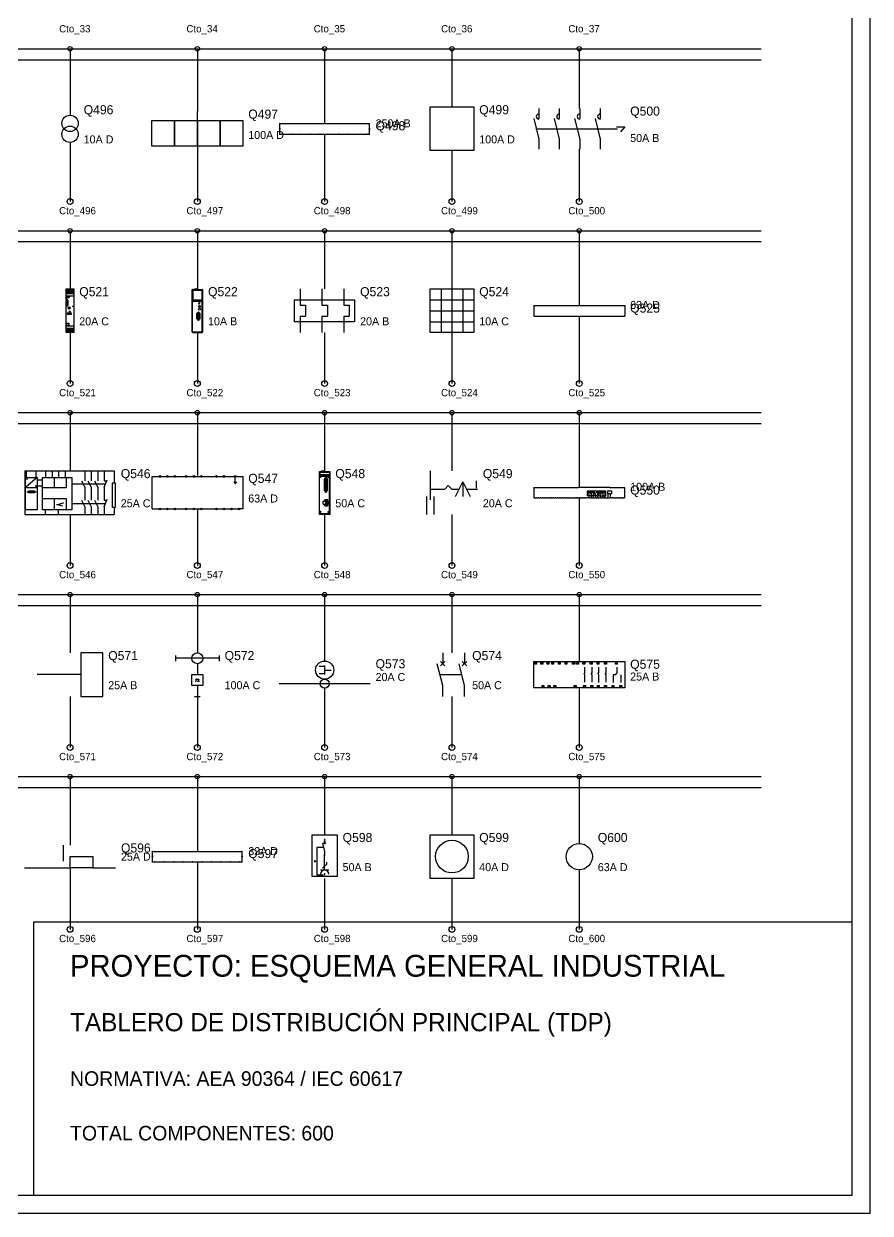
# Model space of a CAD drawing. Header units: metres. Extents: x 2 to 99, y 2 to 133.
# Drawn here: x 75.73 to 99, y 2 to 34.69 of the extents above; entities that cross this region are included whole.
import ezdxf

# ---------------------------------------------------------------- set-up
doc = ezdxf.new("R2010")
doc.units = ezdxf.units.M
for name, color, linetype in [('BARRAS_BUSBAR', 7, 'Continuous'), ('COMPONENTES', 7, 'Continuous'), ('FORMATO_LAMINA', 7, 'Continuous'), ('LINEAS_FUERZA', 7, 'Continuous'), ('TEXTOS_CIRCUITO', 7, 'Continuous')]:
    doc.layers.add(name, color=color, linetype=linetype)

msp = doc.modelspace()

# ---------------------------------------------------------------- linework, layer by layer
at = {"layer": 'BARRAS_BUSBAR'}
for p, q in [((5, 34), (96, 34)), ((5, 33.7), (96, 33.7)), ((5, 29), (96, 29)), ((5, 28.7), (96, 28.7)), ((5, 24), (96, 24)), ((5, 23.7), (96, 23.7)), ((5, 19), (96, 19)), ((5, 18.7), (96, 18.7)), ((5, 14), (96, 14)), ((5, 13.7), (96, 13.7))]:
    msp.add_line(p, q, dxfattribs=at)
at = {"layer": 'COMPONENTES'}
for p, q in [((77, 32.4), (77, 32.175)), ((89.89, 32.362), (89.89, 32.081)), ((90.452, 32.362), (90.452, 32.081)), ((91.014, 32.362), (91.014, 32.081)), ((91.576, 32.362), (91.576, 32.081)), ((80.5, 32.029), (80.5, 32.279)), ((82.766, 31.943), (85.234, 31.943)), ((89.806, 31.8), (92.053, 31.8)), ((77, 31.425), (77, 31.2)), ((82.766, 31.657), (82.821, 31.657)), ((82.841, 31.657), (83.081, 31.657)), ((83.101, 31.657), (83.341, 31.657)), ((83.36, 31.657), (83.601, 31.657)), ((83.62, 31.657), (83.86, 31.657)), ((83.88, 31.657), (84.12, 31.657)), ((84.14, 31.657), (84.38, 31.657)), ((84.399, 31.657), (84.64, 31.657)), ((84.659, 31.657), (84.899, 31.657)), ((84.919, 31.657), (85.159, 31.657)), ((85.179, 31.657), (85.234, 31.657)), ((76.897, 27.276), (77.103, 27.276)), ((76.897, 27.214), (77.103, 27.214)), ((76.905, 27.193), (76.905, 27.155)), ((76.905, 27.193), (76.92, 27.193)), ((76.905, 27.155), (76.912, 27.155)), ((76.912, 27.396), (76.914, 27.396)), ((76.912, 27.365), (76.913, 27.365)), ((76.912, 27.187), (76.912, 27.155)), ((76.912, 27.187), (76.918, 27.187)), ((76.915, 27.169), (76.915, 27.163)), ((76.915, 27.169), (76.918, 27.169)), ((76.915, 27.163), (76.92, 27.163)), ((76.937, 27.193), (76.937, 27.163)), ((76.937, 27.193), (76.945, 27.193)), ((76.937, 27.163), (76.945, 27.163)), ((76.945, 27.193), (76.945, 27.163)), ((76.948, 27.201), (76.948, 27.163)), ((76.948, 27.2), (76.955, 27.2)), ((76.948, 27.163), (76.955, 27.163)), ((76.955, 27.201), (76.955, 27.163)), ((76.958, 27.193), (76.958, 27.187)), ((76.958, 27.193), (76.988, 27.193)), ((76.977, 27.187), (76.958, 27.169)), ((76.958, 27.187), (76.977, 27.187)), ((76.958, 27.169), (76.958, 27.163)), ((76.958, 27.163), (76.988, 27.163)), ((76.988, 27.187), (76.969, 27.169)), ((76.969, 27.169), (76.988, 27.169)), ((76.988, 27.193), (76.988, 27.187)), ((76.988, 27.169), (76.988, 27.163)), ((80.356, 27.384), (80.356, 27.382)), ((80.356, 27.379), (80.356, 27.382)), ((80.356, 27.382), (80.356, 27.379)), ((80.356, 27.379), (80.356, 27.382)), ((80.356, 27.376), (80.356, 27.379)), ((80.356, 27.379), (80.356, 26.216)), ((80.356, 27.376), (80.356, 27.379)), ((80.356, 27.376), (80.356, 27.379)), ((80.356, 27.078), (80.356, 27.376)), ((80.362, 27.387), (80.359, 27.387)), ((80.364, 27.389), (80.362, 27.389)), ((80.362, 27.389), (80.362, 27.387)), ((80.362, 27.387), (80.364, 27.387)), ((80.362, 27.387), (80.364, 27.387)), ((80.367, 27.389), (80.364, 27.389)), ((80.367, 27.389), (80.573, 27.389)), ((80.369, 27.389), (80.367, 27.389)), ((80.369, 27.389), (80.631, 27.389)), ((80.42, 27.397), (80.404, 27.389)), ((80.435, 27.4), (80.42, 27.397)), ((80.43, 27.4), (80.427, 27.4)), ((80.43, 27.397), (80.43, 27.4)), ((80.433, 27.397), (80.43, 27.397)), ((80.435, 27.397), (80.433, 27.397)), ((80.435, 27.4), (80.435, 27.397)), ((80.435, 27.395), (80.435, 27.397)), ((80.438, 27.395), (80.435, 27.395)), ((80.441, 27.392), (80.438, 27.395)), ((80.443, 27.392), (80.441, 27.392)), ((80.446, 27.392), (80.443, 27.392)), ((80.449, 27.389), (80.446, 27.392)), ((80.451, 27.389), (80.449, 27.389)), ((80.454, 27.389), (80.451, 27.389)), ((80.456, 27.389), (80.454, 27.389)), ((80.459, 27.389), (80.456, 27.389)), ((80.462, 27.389), (80.459, 27.389)), ((80.464, 27.392), (80.462, 27.392)), ((80.462, 27.392), (80.462, 27.389)), ((80.467, 27.392), (80.464, 27.392)), ((80.47, 27.392), (80.467, 27.392)), ((80.472, 27.395), (80.47, 27.395)), ((80.47, 27.395), (80.47, 27.392)), ((80.475, 27.397), (80.472, 27.397)), ((80.472, 27.397), (80.472, 27.395)), ((80.475, 27.397), (80.475, 27.4)), ((80.491, 27.397), (80.475, 27.4)), ((80.478, 27.397), (80.475, 27.397)), ((80.48, 27.4), (80.478, 27.4)), ((80.478, 27.4), (80.478, 27.397)), ((80.507, 27.389), (80.491, 27.397)), ((80.573, 27.389), (80.633, 27.389)), ((80.573, 27.389), (80.625, 27.389)), ((80.625, 27.389), (80.633, 27.389)), ((80.633, 27.389), (80.631, 27.389)), ((80.633, 27.389), (80.636, 27.389)), ((80.638, 27.389), (80.633, 27.389)), ((80.636, 27.389), (80.636, 27.387)), ((80.636, 27.387), (80.638, 27.387)), ((80.636, 27.387), (80.638, 27.387)), ((80.636, 27.387), (80.638, 27.387)), ((80.638, 27.387), (80.636, 27.387)), ((80.644, 27.384), (80.638, 27.389)), ((80.638, 27.387), (80.641, 27.387)), ((80.641, 27.387), (80.641, 27.384)), ((80.644, 27.379), (80.644, 27.384)), ((80.644, 27.382), (80.644, 27.379)), ((80.644, 27.382), (80.644, 27.379)), ((80.644, 27.382), (80.644, 27.379)), ((80.644, 27.379), (80.644, 27.376)), ((80.644, 27.379), (80.644, 27.376)), ((80.644, 27.379), (80.644, 27.376)), ((80.644, 27.376), (80.644, 27.379)), ((80.644, 27.376), (80.644, 27.078)), ((80.644, 27.073), (80.644, 27.376)), ((83.325, 27.4), (83.325, 26.95)), ((83.925, 27.4), (83.925, 26.95)), ((84.525, 27.4), (84.525, 26.95)), ((87.2, 27.4), (87.2, 26.2)), ((87.5, 27.4), (87.5, 26.2)), ((87.8, 27.4), (87.8, 26.2)), ((76.897, 27.114), (76.92, 27.114)), ((76.897, 26.926), (76.92, 26.926)), ((76.941, 27.094), (76.941, 26.949)), ((80.356, 27.078), (80.356, 27.076)), ((80.359, 27.078), (80.356, 27.078)), ((80.356, 27.073), (80.356, 27.076)), ((80.356, 27.076), (80.359, 27.073)), ((80.356, 27.073), (80.644, 27.073)), ((80.356, 26.218), (80.356, 27.062)), ((80.356, 27.062), (80.628, 27.062)), ((80.359, 27.076), (80.359, 27.078)), ((80.359, 27.073), (80.359, 27.076)), ((80.359, 27.073), (80.359, 27.062)), ((80.359, 27.073), (80.359, 27.062)), ((80.628, 27.062), (80.628, 26.218)), ((80.638, 27.073), (80.641, 27.076)), ((80.638, 27.073), (80.641, 27.076)), ((80.641, 27.076), (80.644, 27.078)), ((80.641, 27.076), (80.641, 27.078)), ((80.641, 27.078), (80.644, 27.078)), ((80.641, 27.073), (80.641, 26.218)), ((83.325, 26.95), (83.475, 26.95)), ((83.475, 26.95), (83.475, 26.65)), ((83.925, 26.95), (84.075, 26.95)), ((84.075, 26.95), (84.075, 26.65)), ((84.525, 26.95), (84.675, 26.95)), ((84.675, 26.95), (84.675, 26.65)), ((86.9, 27.1), (88.1, 27.1)), ((89.75, 26.941), (89.806, 26.941)), ((89.75, 26.941), (89.75, 26.651)), ((89.826, 26.941), (90.069, 26.941)), ((90.089, 26.941), (90.332, 26.941)), ((90.352, 26.941), (90.595, 26.941)), ((90.615, 26.941), (90.859, 26.941)), ((90.878, 26.941), (91.122, 26.941)), ((91.141, 26.941), (91.385, 26.941)), ((91.405, 26.941), (91.648, 26.941)), ((91.668, 26.941), (91.911, 26.941)), ((91.931, 26.941), (92.174, 26.941)), ((92.194, 26.941), (92.25, 26.941)), ((92.25, 26.941), (92.25, 26.651)), ((76.901, 26.782), (76.901, 26.782)), ((76.913, 26.784), (76.912, 26.784)), ((76.917, 26.726), (76.921, 26.726)), ((76.921, 26.746), (76.926, 26.746)), ((76.921, 26.73), (76.926, 26.73)), ((76.921, 26.73), (76.921, 26.726)), ((76.926, 26.75), (76.93, 26.75)), ((76.926, 26.75), (76.926, 26.746)), ((76.926, 26.73), (76.926, 26.726)), ((76.926, 26.726), (76.93, 26.726)), ((76.975, 26.8), (76.975, 26.759)), ((76.988, 26.779), (76.996, 26.779)), ((76.996, 26.792), (77.008, 26.792)), ((76.996, 26.792), (76.996, 26.779)), ((77.008, 26.792), (77.008, 26.779)), ((77.008, 26.779), (77.017, 26.779)), ((77.017, 26.746), (77.021, 26.746)), ((77.021, 26.75), (77.025, 26.75)), ((77.021, 26.75), (77.021, 26.746)), ((77.025, 26.726), (77.029, 26.726)), ((77.029, 26.73), (77.033, 26.73)), ((77.029, 26.73), (77.029, 26.726)), ((77.033, 26.73), (77.033, 26.726)), ((77.033, 26.726), (77.037, 26.726)), ((80.48, 26.722), (80.478, 26.714)), ((80.478, 26.714), (80.478, 26.588)), ((80.48, 26.698), (80.478, 26.688)), ((80.493, 26.688), (80.478, 26.688)), ((80.493, 26.614), (80.478, 26.614)), ((80.478, 26.614), (80.48, 26.604)), ((80.478, 26.588), (80.48, 26.58)), ((80.485, 26.727), (80.48, 26.722)), ((80.485, 26.706), (80.48, 26.698)), ((80.48, 26.604), (80.485, 26.596)), ((80.48, 26.58), (80.485, 26.575)), ((80.493, 26.73), (80.485, 26.727)), ((80.491, 26.714), (80.485, 26.706)), ((80.488, 26.696), (80.485, 26.688)), ((80.485, 26.688), (80.485, 26.614)), ((80.485, 26.614), (80.488, 26.606)), ((80.485, 26.596), (80.491, 26.588)), ((80.485, 26.575), (80.493, 26.572)), ((80.493, 26.706), (80.488, 26.696)), ((80.488, 26.606), (80.493, 26.596)), ((80.501, 26.72), (80.491, 26.714)), ((80.491, 26.588), (80.501, 26.582)), ((80.504, 26.73), (80.493, 26.73)), ((80.501, 26.712), (80.493, 26.706)), ((80.496, 26.693), (80.493, 26.688)), ((80.493, 26.688), (80.493, 26.614)), ((80.493, 26.614), (80.496, 26.609)), ((80.493, 26.596), (80.501, 26.59)), ((80.493, 26.572), (80.504, 26.572)), ((80.499, 26.701), (80.496, 26.693)), ((80.496, 26.609), (80.499, 26.601)), ((80.504, 26.706), (80.499, 26.701)), ((80.499, 26.601), (80.504, 26.598)), ((80.512, 26.722), (80.501, 26.72)), ((80.509, 26.714), (80.501, 26.712)), ((80.501, 26.59), (80.509, 26.588)), ((80.501, 26.582), (80.512, 26.58)), ((80.512, 26.706), (80.504, 26.706)), ((80.504, 26.598), (80.512, 26.596)), ((80.549, 26.691), (80.507, 26.691)), ((80.507, 26.691), (80.507, 26.667)), ((80.549, 26.664), (80.507, 26.664)), ((80.507, 26.664), (80.507, 26.64)), ((80.507, 26.64), (80.549, 26.64)), ((80.549, 26.635), (80.507, 26.635)), ((80.507, 26.635), (80.507, 26.611)), ((80.507, 26.611), (80.549, 26.611)), ((80.509, 26.738), (80.528, 26.727)), ((80.52, 26.714), (80.509, 26.714)), ((80.509, 26.588), (80.52, 26.588)), ((80.528, 26.575), (80.509, 26.564)), ((80.512, 26.741), (80.517, 26.733)), ((80.522, 26.722), (80.512, 26.722)), ((80.52, 26.706), (80.512, 26.706)), ((80.512, 26.596), (80.52, 26.596)), ((80.512, 26.58), (80.522, 26.58)), ((80.528, 26.572), (80.517, 26.569)), ((80.52, 26.706), (80.522, 26.722)), ((80.546, 26.712), (80.52, 26.714)), ((80.544, 26.704), (80.52, 26.706)), ((80.52, 26.596), (80.544, 26.598)), ((80.52, 26.596), (80.522, 26.58)), ((80.52, 26.588), (80.546, 26.59)), ((80.546, 26.72), (80.522, 26.722)), ((80.522, 26.58), (80.546, 26.582)), ((80.528, 26.727), (80.549, 26.738)), ((80.549, 26.564), (80.528, 26.575)), ((80.538, 26.569), (80.528, 26.572)), ((80.544, 26.704), (80.546, 26.72)), ((80.551, 26.701), (80.544, 26.704)), ((80.544, 26.598), (80.551, 26.601)), ((80.544, 26.598), (80.546, 26.582)), ((80.557, 26.717), (80.546, 26.72)), ((80.554, 26.706), (80.546, 26.712)), ((80.546, 26.59), (80.554, 26.596)), ((80.546, 26.582), (80.557, 26.588)), ((80.549, 26.667), (80.549, 26.691)), ((80.549, 26.64), (80.549, 26.664)), ((80.549, 26.611), (80.549, 26.635)), ((80.562, 26.73), (80.551, 26.73)), ((80.557, 26.696), (80.551, 26.701)), ((80.551, 26.601), (80.557, 26.606)), ((80.551, 26.572), (80.562, 26.572)), ((80.562, 26.701), (80.554, 26.706)), ((80.554, 26.596), (80.562, 26.601)), ((80.565, 26.709), (80.557, 26.717)), ((80.559, 26.691), (80.557, 26.696)), ((80.557, 26.606), (80.559, 26.611)), ((80.557, 26.588), (80.565, 26.593)), ((80.562, 26.683), (80.559, 26.691)), ((80.559, 26.611), (80.562, 26.619)), ((80.57, 26.727), (80.562, 26.73)), ((80.567, 26.693), (80.562, 26.701)), ((80.562, 26.619), (80.562, 26.683)), ((80.562, 26.683), (80.578, 26.683)), ((80.562, 26.619), (80.578, 26.619)), ((80.562, 26.601), (80.567, 26.609)), ((80.562, 26.572), (80.57, 26.575)), ((80.573, 26.701), (80.565, 26.709)), ((80.565, 26.593), (80.573, 26.601)), ((80.57, 26.683), (80.567, 26.693)), ((80.567, 26.609), (80.57, 26.619)), ((80.575, 26.722), (80.57, 26.727)), ((80.57, 26.619), (80.57, 26.683)), ((80.57, 26.575), (80.575, 26.58)), ((80.575, 26.693), (80.573, 26.701)), ((80.573, 26.601), (80.575, 26.609)), ((80.578, 26.714), (80.575, 26.722)), ((80.578, 26.683), (80.575, 26.693)), ((80.575, 26.609), (80.578, 26.619)), ((80.575, 26.58), (80.578, 26.588)), ((80.578, 26.588), (80.578, 26.714)), ((83.325, 26.65), (83.325, 26.2)), ((83.325, 26.65), (83.475, 26.65)), ((83.925, 26.65), (83.925, 26.2)), ((83.925, 26.65), (84.075, 26.65)), ((84.525, 26.65), (84.525, 26.2)), ((84.525, 26.65), (84.675, 26.65)), ((86.9, 26.8), (88.1, 26.8)), ((86.9, 26.5), (88.1, 26.5)), ((89.75, 26.651), (92.25, 26.651)), ((76.897, 26.39), (77.103, 26.39)), ((76.897, 26.324), (77.103, 26.324)), ((76.913, 26.217), (76.912, 26.217)), ((80.356, 26.218), (80.628, 26.218)), ((80.359, 26.218), (80.356, 26.216)), ((80.359, 26.216), (80.359, 26.218)), ((80.359, 26.216), (80.359, 26.218)), ((80.641, 26.218), (80.644, 26.218)), ((75.755, 22.4), (78.209, 22.4)), ((75.755, 22.4), (75.755, 21.2)), ((75.791, 22.4), (75.791, 22.23)), ((76.06, 22.391), (76.06, 22.23)), ((76.328, 22.4), (76.328, 22.23)), ((76.507, 22.4), (76.507, 22.23)), ((76.687, 22.4), (76.687, 22.221)), ((76.866, 22.4), (76.866, 22.23)), ((77.403, 22.4), (77.403, 22.131)), ((77.582, 22.391), (77.582, 22.122)), ((77.761, 22.391), (77.761, 22.122)), ((77.94, 22.4), (77.94, 22.131)), ((78.209, 22.4), (78.209, 22.078)), ((79.25, 22.246), (79.25, 21.354)), ((79.26, 22.246), (79.447, 22.246)), ((79.489, 22.246), (79.644, 22.246)), ((79.696, 22.246), (79.852, 22.246)), ((79.904, 22.246), (80.173, 22.246)), ((80.215, 22.246), (80.37, 22.246)), ((80.422, 22.246), (80.578, 22.246)), ((80.63, 22.246), (80.993, 22.246)), ((81.045, 22.246), (81.2, 22.246)), ((81.252, 22.246), (81.511, 22.246)), ((81.543, 22.09), (81.543, 22.246)), ((83.861, 22.282), (84.144, 22.282)), ((83.861, 22.259), (84.126, 22.259)), ((83.919, 22.395), (83.903, 22.39)), ((83.934, 22.4), (83.919, 22.395)), ((83.932, 22.397), (83.929, 22.397)), ((83.934, 22.395), (83.932, 22.397)), ((83.934, 22.4), (83.934, 22.395)), ((83.937, 22.395), (83.934, 22.395)), ((83.937, 22.392), (83.937, 22.395)), ((83.94, 22.392), (83.937, 22.392)), ((83.942, 22.392), (83.94, 22.392)), ((83.942, 22.39), (83.942, 22.392)), ((83.945, 22.39), (83.942, 22.39)), ((83.948, 22.39), (83.945, 22.39)), ((83.95, 22.39), (83.948, 22.39)), ((83.953, 22.39), (83.95, 22.39)), ((83.955, 22.39), (83.953, 22.39)), ((83.958, 22.39), (83.955, 22.39)), ((83.961, 22.39), (83.958, 22.39)), ((83.963, 22.39), (83.961, 22.39)), ((83.966, 22.392), (83.963, 22.39)), ((83.969, 22.392), (83.966, 22.392)), ((83.971, 22.395), (83.969, 22.392)), ((83.974, 22.395), (83.971, 22.395)), ((83.974, 22.395), (83.974, 22.4)), ((83.99, 22.395), (83.974, 22.4)), ((83.976, 22.397), (83.974, 22.397)), ((83.974, 22.397), (83.974, 22.395)), ((83.979, 22.397), (83.976, 22.397)), ((84.005, 22.39), (83.99, 22.395)), ((84.029, 22.227), (84.018, 22.222)), ((84.039, 22.227), (84.029, 22.227)), ((84.05, 22.222), (84.039, 22.227)), ((84.126, 22.259), (84.126, 21.226)), ((86.9, 22.4), (86.9, 21.6)), ((76.096, 22.221), (75.782, 21.952)), ((75.782, 21.943), (76.087, 21.943)), ((75.8, 22.194), (75.827, 22.194)), ((75.8, 22.176), (75.827, 22.176)), ((76.051, 21.997), (76.078, 21.997)), ((76.051, 21.979), (76.078, 21.979)), ((76.096, 22.158), (76.23, 22.158)), ((76.096, 21.988), (76.23, 21.988)), ((76.561, 22.221), (76.561, 21.943)), ((77.07, 22.042), (77.966, 22.042)), ((77.313, 22.131), (77.403, 21.952)), ((77.403, 21.952), (77.403, 21.594)), ((77.493, 22.131), (77.582, 21.952)), ((77.582, 21.952), (77.582, 21.594)), ((77.672, 22.131), (77.761, 21.952)), ((77.761, 21.952), (77.761, 21.594)), ((77.94, 21.952), (78.021, 22.158)), ((77.94, 22.131), (78.021, 22.131)), ((77.94, 21.952), (77.94, 21.594)), ((81.501, 22.09), (81.584, 22.09)), ((81.522, 22.07), (81.563, 22.07)), ((81.532, 22.049), (81.553, 22.049)), ((83.99, 22.177), (83.987, 22.169)), ((83.987, 22.169), (83.987, 21.871)), ((83.995, 22.183), (83.99, 22.177)), ((83.995, 22.18), (83.992, 22.175)), ((83.992, 22.175), (83.992, 22.169)), ((83.992, 22.169), (83.992, 21.871)), ((83.997, 22.185), (83.995, 22.18)), ((84.003, 22.185), (83.995, 22.183)), ((83.997, 22.159), (83.995, 22.151)), ((84.01, 22.151), (83.995, 22.151)), ((84, 22.169), (83.997, 22.159)), ((84.008, 22.175), (84, 22.169)), ((84.01, 22.185), (84.003, 22.185)), ((84.008, 22.164), (84.003, 22.156)), ((84.003, 22.156), (84.003, 22.151)), ((84.003, 22.151), (84.003, 21.889)), ((84.018, 22.177), (84.008, 22.175)), ((84.013, 22.167), (84.008, 22.164)), ((84.013, 22.214), (84.01, 22.203)), ((84.01, 22.203), (84.01, 22.185)), ((84.013, 22.188), (84.01, 22.188)), ((84.016, 22.159), (84.01, 22.156)), ((84.01, 22.156), (84.01, 22.151)), ((84.01, 22.151), (84.01, 21.889)), ((84.018, 22.222), (84.013, 22.214)), ((84.06, 22.18), (84.013, 22.188)), ((84.018, 22.169), (84.013, 22.167)), ((84.018, 22.162), (84.016, 22.159)), ((84.026, 22.177), (84.018, 22.177)), ((84.026, 22.169), (84.018, 22.169)), ((84.024, 22.162), (84.018, 22.162)), ((84.024, 22.151), (84.021, 22.151)), ((84.021, 22.151), (84.021, 22.148)), ((84.021, 22.148), (84.024, 22.146)), ((84.024, 22.162), (84.026, 22.177)), ((84.047, 22.159), (84.024, 22.162)), ((84.026, 22.148), (84.024, 22.151)), ((84.024, 22.146), (84.026, 22.148)), ((84.05, 22.175), (84.026, 22.177)), ((84.05, 22.167), (84.026, 22.169)), ((84.047, 22.141), (84.042, 22.141)), ((84.042, 22.141), (84.042, 22.138)), ((84.042, 22.138), (84.047, 22.135)), ((84.047, 21.902), (84.042, 21.902)), ((84.042, 21.902), (84.042, 21.9)), ((84.047, 22.159), (84.05, 22.175)), ((84.052, 22.156), (84.047, 22.159)), ((84.047, 22.138), (84.047, 22.141)), ((84.047, 22.135), (84.047, 22.138)), ((84.047, 21.9), (84.047, 21.902)), ((84.055, 22.214), (84.05, 22.222)), ((84.06, 22.169), (84.05, 22.175)), ((84.055, 22.164), (84.05, 22.167)), ((84.058, 22.151), (84.052, 22.156)), ((84.058, 22.203), (84.055, 22.214)), ((84.06, 22.159), (84.055, 22.164)), ((84.058, 22.185), (84.058, 22.203)), ((84.066, 22.185), (84.058, 22.185)), ((84.058, 22.146), (84.058, 22.151)), ((84.058, 21.892), (84.058, 22.146)), ((84.058, 22.146), (84.073, 22.146)), ((84.068, 22.177), (84.06, 22.18)), ((84.068, 22.164), (84.06, 22.169)), ((84.066, 22.154), (84.06, 22.159)), ((84.073, 22.183), (84.066, 22.185)), ((84.066, 22.146), (84.066, 22.154)), ((84.066, 21.892), (84.066, 22.146)), ((84.073, 22.172), (84.068, 22.177)), ((84.071, 22.156), (84.068, 22.164)), ((84.073, 22.146), (84.071, 22.156)), ((84.079, 22.177), (84.073, 22.183)), ((84.076, 22.167), (84.073, 22.172)), ((84.073, 21.892), (84.073, 22.146)), ((84.079, 22.162), (84.076, 22.167)), ((84.081, 22.169), (84.079, 22.177)), ((84.081, 21.871), (84.081, 22.169)), ((86.9, 21.9), (87.3, 21.9)), ((87.3, 21.9), (87.4, 22)), ((87.4, 22), (87.5, 21.9)), ((87.5, 21.9), (87.7, 21.9)), ((87.6, 21.7), (87.8, 22.1)), ((87.8, 22.1), (87.8, 21.7)), ((87.8, 22.1), (88, 21.7)), ((87.9, 21.9), (88.2, 21.9)), ((88.17, 22.129), (88.17, 21.929)), ((89.75, 21.939), (89.75, 21.661)), ((89.75, 21.939), (89.806, 21.939)), ((89.826, 21.939), (89.872, 21.939)), ((89.875, 21.939), (90.505, 21.939)), ((90.502, 21.939), (90.756, 21.939)), ((90.756, 21.939), (90.964, 21.939)), ((91.412, 21.939), (90.983, 21.939)), ((91.841, 21.939), (91.412, 21.939)), ((91.861, 21.939), (91.884, 21.939)), ((91.904, 21.939), (91.927, 21.939)), ((91.947, 21.939), (91.97, 21.939)), ((91.989, 21.939), (92.013, 21.939)), ((92.032, 21.939), (92.055, 21.939)), ((92.075, 21.939), (92.098, 21.939)), ((92.118, 21.939), (92.141, 21.939)), ((92.161, 21.939), (92.184, 21.939)), ((92.184, 21.939), (92.25, 21.939)), ((92.25, 21.661), (92.25, 21.935)), ((75.809, 21.827), (76.069, 21.827)), ((76.561, 21.639), (76.561, 21.325)), ((77.313, 21.594), (77.403, 21.415)), ((77.493, 21.594), (77.582, 21.415)), ((77.672, 21.594), (77.761, 21.415)), ((77.94, 21.415), (78.021, 21.621)), ((77.94, 21.594), (78.021, 21.594)), ((83.987, 21.871), (83.99, 21.863)), ((83.99, 21.863), (83.995, 21.858)), ((83.992, 21.871), (83.992, 21.863)), ((83.992, 21.863), (83.997, 21.855)), ((84.01, 21.889), (83.995, 21.889)), ((83.995, 21.889), (83.997, 21.879)), ((83.995, 21.858), (84.003, 21.855)), ((83.997, 21.879), (84, 21.871)), ((84, 21.871), (84.008, 21.866)), ((84.003, 21.889), (84.003, 21.881)), ((84.003, 21.881), (84.008, 21.876)), ((84.003, 21.855), (84.01, 21.855)), ((84.003, 21.603), (84.003, 21.564)), ((84.005, 21.603), (84.003, 21.598)), ((84.003, 21.598), (84.003, 21.564)), ((84.084, 21.606), (84.005, 21.606)), ((84.01, 21.606), (84.005, 21.603)), ((84.008, 21.876), (84.013, 21.871)), ((84.008, 21.866), (84.018, 21.86)), ((84.008, 21.564), (84.008, 21.606)), ((84.01, 21.889), (84.01, 21.884)), ((84.01, 21.884), (84.016, 21.879)), ((84.01, 21.855), (84.01, 21.834)), ((84.01, 21.85), (84.013, 21.85)), ((84.01, 21.834), (84.013, 21.824)), ((84.079, 21.606), (84.01, 21.606)), ((84.013, 21.871), (84.018, 21.868)), ((84.013, 21.85), (84.06, 21.86)), ((84.013, 21.824), (84.018, 21.816)), ((84.016, 21.879), (84.018, 21.876)), ((84.016, 21.564), (84.016, 21.606)), ((84.018, 21.876), (84.024, 21.876)), ((84.018, 21.868), (84.026, 21.868)), ((84.018, 21.86), (84.026, 21.86)), ((84.018, 21.816), (84.029, 21.813)), ((84.018, 21.603), (84.089, 21.603)), ((84.018, 21.603), (84.018, 21.564)), ((84.018, 21.603), (84.018, 21.564)), ((84.024, 21.892), (84.021, 21.892)), ((84.021, 21.892), (84.021, 21.886)), ((84.021, 21.886), (84.024, 21.886)), ((84.026, 21.889), (84.024, 21.892)), ((84.024, 21.886), (84.026, 21.889)), ((84.024, 21.876), (84.047, 21.881)), ((84.024, 21.876), (84.026, 21.86)), ((84.026, 21.868), (84.05, 21.873)), ((84.026, 21.86), (84.05, 21.866)), ((84.029, 21.813), (84.039, 21.813)), ((84.034, 21.444), (84.034, 21.603)), ((84.039, 21.813), (84.05, 21.816)), ((84.042, 21.593), (84.039, 21.585)), ((84.063, 21.575), (84.039, 21.588)), ((84.039, 21.585), (84.042, 21.577)), ((84.042, 21.9), (84.047, 21.897)), ((84.05, 21.598), (84.042, 21.593)), ((84.042, 21.577), (84.05, 21.572)), ((84.045, 21.596), (84.068, 21.58)), ((84.047, 21.897), (84.047, 21.9)), ((84.047, 21.881), (84.052, 21.884)), ((84.047, 21.881), (84.05, 21.866)), ((84.05, 21.873), (84.055, 21.876)), ((84.05, 21.866), (84.06, 21.868)), ((84.05, 21.816), (84.055, 21.824)), ((84.058, 21.598), (84.05, 21.598)), ((84.052, 21.884), (84.058, 21.886)), ((84.055, 21.876), (84.06, 21.879)), ((84.055, 21.824), (84.058, 21.834)), ((84.058, 21.892), (84.073, 21.892)), ((84.058, 21.886), (84.058, 21.892)), ((84.058, 21.834), (84.058, 21.855)), ((84.058, 21.855), (84.066, 21.855)), ((84.066, 21.593), (84.058, 21.598)), ((84.058, 21.572), (84.066, 21.577)), ((84.06, 21.879), (84.066, 21.886)), ((84.06, 21.868), (84.068, 21.876)), ((84.06, 21.86), (84.068, 21.86)), ((84.066, 21.886), (84.066, 21.892)), ((84.066, 21.855), (84.073, 21.858)), ((84.068, 21.585), (84.066, 21.593)), ((84.066, 21.577), (84.068, 21.585)), ((84.068, 21.876), (84.071, 21.884)), ((84.068, 21.86), (84.073, 21.866)), ((84.071, 21.884), (84.073, 21.892)), ((84.073, 21.866), (84.076, 21.871)), ((84.073, 21.858), (84.079, 21.863)), ((84.076, 21.871), (84.079, 21.879)), ((84.079, 21.863), (84.081, 21.871)), ((84.084, 21.606), (84.079, 21.606)), ((84.084, 21.603), (84.084, 21.606)), ((84.086, 21.603), (84.084, 21.606)), ((84.089, 21.564), (84.089, 21.603)), ((86.8, 21.7), (86.8, 21.2)), ((87, 21.7), (87, 21.2)), ((89.75, 21.661), (89.806, 21.661)), ((89.826, 21.661), (89.872, 21.661)), ((89.892, 21.661), (89.925, 21.661)), ((89.945, 21.661), (89.991, 21.661)), ((90.011, 21.661), (90.044, 21.661)), ((90.063, 21.661), (90.109, 21.661)), ((90.126, 21.661), (90.172, 21.661)), ((90.192, 21.661), (90.238, 21.661)), ((90.239, 21.661), (90.272, 21.661)), ((90.292, 21.661), (90.338, 21.661)), ((90.358, 21.661), (90.391, 21.661)), ((90.411, 21.661), (90.457, 21.661)), ((90.474, 21.661), (90.52, 21.661)), ((90.54, 21.661), (90.573, 21.661)), ((90.592, 21.661), (90.639, 21.661)), ((90.655, 21.661), (90.701, 21.661)), ((90.726, 21.661), (90.773, 21.661)), ((90.791, 21.661), (90.837, 21.661)), ((90.792, 21.661), (90.825, 21.661)), ((90.857, 21.661), (90.903, 21.661)), ((90.858, 21.661), (90.891, 21.661)), ((90.923, 21.661), (90.969, 21.661)), ((90.97, 21.661), (91.003, 21.661)), ((91.023, 21.661), (91.069, 21.661)), ((91.089, 21.661), (91.122, 21.661)), ((91.142, 21.661), (91.188, 21.661)), ((91.264, 21.661), (91.208, 21.661)), ((91.238, 21.816), (91.393, 21.816)), ((91.274, 21.754), (91.238, 21.816)), ((91.274, 21.671), (91.274, 21.754)), ((91.284, 21.661), (91.33, 21.661)), ((91.337, 21.78), (91.29, 21.78)), ((91.34, 21.671), (91.34, 21.78)), ((91.35, 21.661), (91.383, 21.661)), ((91.393, 21.817), (91.393, 21.8)), ((91.393, 21.671), (91.393, 21.8)), ((91.402, 21.661), (91.449, 21.661)), ((91.459, 21.774), (91.422, 21.8)), ((91.459, 21.671), (91.459, 21.77)), ((91.511, 21.81), (91.462, 21.81)), ((91.468, 21.661), (91.501, 21.661)), ((91.511, 21.671), (91.511, 21.807)), ((91.521, 21.661), (91.567, 21.661)), ((91.526, 21.661), (91.582, 21.661)), ((91.528, 21.661), (91.584, 21.661)), ((91.557, 21.8), (91.557, 21.816)), ((91.557, 21.816), (91.712, 21.816)), ((91.594, 21.774), (91.557, 21.8)), ((91.594, 21.671), (91.594, 21.77)), ((91.604, 21.661), (91.65, 21.661)), ((91.656, 21.78), (91.61, 21.78)), ((91.66, 21.671), (91.66, 21.78)), ((91.67, 21.661), (91.703, 21.661)), ((91.712, 21.817), (91.712, 21.8)), ((91.712, 21.671), (91.712, 21.8)), ((91.722, 21.661), (91.769, 21.661)), ((91.728, 21.661), (91.784, 21.661)), ((91.729, 21.661), (91.785, 21.661)), ((91.795, 21.721), (91.795, 21.764)), ((91.795, 21.671), (91.795, 21.724)), ((91.805, 21.661), (91.851, 21.661)), ((91.861, 21.737), (91.861, 21.764)), ((91.861, 21.671), (91.861, 21.751)), ((91.92, 21.661), (91.871, 21.661)), ((91.94, 21.661), (91.973, 21.661)), ((91.993, 21.661), (92.026, 21.661)), ((92.045, 21.661), (92.078, 21.661)), ((92.098, 21.661), (92.131, 21.661)), ((92.151, 21.661), (92.184, 21.661)), ((92.2, 21.661), (92.246, 21.661)), ((76.328, 21.2), (76.328, 21.325)), ((76.624, 21.472), (76.713, 21.472)), ((76.687, 21.2), (76.687, 21.325)), ((76.717, 21.503), (76.717, 21.441)), ((76.717, 21.456), (76.806, 21.441)), ((76.772, 21.508), (76.826, 21.527)), ((77.061, 21.504), (77.957, 21.504)), ((77.403, 21.415), (77.403, 21.209)), ((77.582, 21.415), (77.582, 21.209)), ((77.761, 21.406), (77.761, 21.2)), ((77.94, 21.415), (77.94, 21.209)), ((78.209, 21.397), (78.209, 21.2)), ((79.26, 21.354), (79.447, 21.354)), ((79.499, 21.354), (79.644, 21.354)), ((79.696, 21.354), (79.852, 21.354)), ((79.904, 21.354), (80.173, 21.354)), ((80.225, 21.354), (80.37, 21.354)), ((80.422, 21.354), (80.578, 21.354)), ((80.63, 21.354), (80.982, 21.354)), ((81.045, 21.354), (81.2, 21.354)), ((81.252, 21.354), (81.408, 21.354)), ((81.46, 21.354), (81.605, 21.354)), ((83.961, 21.564), (84.018, 21.564)), ((83.961, 21.486), (83.961, 21.564)), ((83.961, 21.486), (84.018, 21.486)), ((84.003, 21.486), (84.003, 21.444)), ((84.003, 21.486), (84.003, 21.449)), ((84.003, 21.449), (84.005, 21.444)), ((84.005, 21.444), (84.084, 21.444)), ((84.005, 21.444), (84.01, 21.441)), ((84.008, 21.444), (84.008, 21.486)), ((84.01, 21.441), (84.079, 21.441)), ((84.016, 21.444), (84.016, 21.486)), ((84.018, 21.486), (84.018, 21.444)), ((84.018, 21.444), (84.018, 21.486)), ((84.018, 21.444), (84.089, 21.444)), ((84.068, 21.559), (84.037, 21.559)), ((84.045, 21.551), (84.037, 21.559)), ((84.037, 21.559), (84.037, 21.528)), ((84.045, 21.535), (84.037, 21.528)), ((84.037, 21.528), (84.068, 21.528)), ((84.068, 21.52), (84.037, 21.52)), ((84.045, 21.512), (84.037, 21.52)), ((84.037, 21.52), (84.037, 21.488)), ((84.045, 21.496), (84.037, 21.488)), ((84.037, 21.488), (84.068, 21.488)), ((84.063, 21.475), (84.039, 21.462)), ((84.042, 21.472), (84.039, 21.465)), ((84.039, 21.465), (84.042, 21.457)), ((84.05, 21.478), (84.042, 21.472)), ((84.042, 21.457), (84.05, 21.452)), ((84.06, 21.551), (84.045, 21.551)), ((84.045, 21.551), (84.045, 21.535)), ((84.045, 21.535), (84.06, 21.535)), ((84.06, 21.512), (84.045, 21.512)), ((84.045, 21.512), (84.045, 21.496)), ((84.045, 21.496), (84.06, 21.496)), ((84.045, 21.454), (84.068, 21.467)), ((84.05, 21.572), (84.058, 21.572)), ((84.058, 21.478), (84.05, 21.478)), ((84.05, 21.452), (84.058, 21.452)), ((84.066, 21.472), (84.058, 21.478)), ((84.058, 21.452), (84.066, 21.457)), ((84.06, 21.551), (84.068, 21.559)), ((84.06, 21.535), (84.06, 21.551)), ((84.06, 21.535), (84.068, 21.528)), ((84.06, 21.512), (84.068, 21.52)), ((84.06, 21.496), (84.06, 21.512)), ((84.06, 21.496), (84.068, 21.488)), ((84.068, 21.465), (84.066, 21.472)), ((84.066, 21.457), (84.068, 21.465)), ((84.068, 21.528), (84.068, 21.559)), ((84.068, 21.488), (84.068, 21.52)), ((84.079, 21.441), (84.084, 21.444)), ((84.089, 21.564), (84.081, 21.564)), ((84.081, 21.564), (84.081, 21.486)), ((84.089, 21.486), (84.081, 21.486)), ((84.084, 21.564), (84.084, 21.486)), ((84.084, 21.444), (84.086, 21.444)), ((84.086, 21.486), (84.086, 21.564)), ((84.086, 21.486), (84.086, 21.564)), ((84.089, 21.444), (84.089, 21.486)), ((75.755, 21.2), (78.209, 21.2)), ((83.859, 21.226), (84.126, 21.226)), ((77.9, 17.4), (77.3, 17.4)), ((77.3, 17.4), (77.3, 16.2)), ((77.9, 16.2), (77.9, 17.4)), ((79.9, 17.325), (79.9, 17.175)), ((81.1, 17.325), (81.1, 17.175)), ((87.245, 17.4), (87.245, 17.1)), ((87.845, 17.4), (87.845, 17.1)), ((81.1, 17.25), (79.9, 17.25)), ((80.5, 17.1), (80.5, 16.8)), ((84, 17.025), (83.85, 17.025)), ((84, 17.05), (84, 16.8)), ((87.305, 17.04), (87.185, 17.16)), ((87.305, 17.16), (87.185, 17.04)), ((87.905, 17.04), (87.785, 17.16)), ((87.905, 17.16), (87.785, 17.04)), ((91.148, 17.003), (91.148, 16.852)), ((91.349, 17.003), (91.349, 16.852)), ((91.526, 17.008), (91.526, 16.857)), ((91.734, 17.003), (91.734, 16.852)), ((92.036, 17.006), (92.036, 16.849)), ((77.3, 16.8), (76.1, 16.8)), ((84, 16.825), (83.85, 16.825)), ((84, 16.925), (84.175, 16.925)), ((87.185, 16.8), (87.755, 16.8)), ((91.148, 16.852), (91.122, 16.805)), ((91.148, 16.805), (91.148, 16.592)), ((91.349, 16.852), (91.323, 16.805)), ((91.349, 16.805), (91.349, 16.592)), ((91.526, 16.857), (91.5, 16.81)), ((91.526, 16.8), (91.526, 16.586)), ((91.734, 16.852), (91.708, 16.805)), ((91.734, 16.805), (91.734, 16.592)), ((91.932, 16.803), (92.01, 16.803)), ((91.932, 16.797), (91.932, 16.589)), ((92.036, 16.849), (91.984, 16.797)), ((92.141, 16.797), (92.141, 16.589)), ((80.5, 16.5), (80.5, 16.2)), ((85.25, 16.55), (82.75, 16.55)), ((77.3, 16.2), (77.9, 16.2)), ((80.425, 16.2), (80.575, 16.2)), ((76.812, 12.113), (76.812, 11.675)), ((84.023, 12.193), (83.977, 12.193)), ((84, 12.285), (84, 12.193)), ((91, 12.4), (91, 12.16)), ((79.266, 11.943), (81.734, 11.943)), ((84, 11.433), (84, 11.863)), ((75.75, 11.488), (77, 11.488)), ((77.625, 11.488), (78.25, 11.488)), ((79.266, 11.657), (79.321, 11.657)), ((79.341, 11.657), (79.581, 11.657)), ((79.601, 11.657), (79.841, 11.657)), ((79.86, 11.657), (80.101, 11.657)), ((80.12, 11.657), (80.36, 11.657)), ((80.38, 11.657), (80.62, 11.657)), ((80.64, 11.657), (80.88, 11.657)), ((80.899, 11.657), (81.14, 11.657)), ((81.159, 11.657), (81.399, 11.657)), ((81.419, 11.657), (81.659, 11.657)), ((81.679, 11.657), (81.734, 11.657)), ((83.885, 11.435), (84.115, 11.435)), ((84, 11.349), (84, 11.303)), ((84, 11.306), (84, 11.289)), ((91, 11.44), (91, 11.2))]:
    msp.add_line(p, q, dxfattribs=at)
for points in [[(86.9, 32.4), (88.1, 32.4), (88.1, 31.2), (86.9, 31.2)], [(79.25, 32.029), (79.875, 32.029), (79.875, 31.321), (79.25, 31.321)], [(79.875, 32.029), (80.5, 32.029), (80.5, 31.321), (79.875, 31.321)], [(80.5, 32.029), (81.125, 32.029), (81.125, 31.321), (80.5, 31.321)], [(81.125, 32.029), (81.75, 32.029), (81.75, 31.321), (81.125, 31.321)], [(76.897, 27.4), (77.103, 27.4), (77.103, 26.2), (76.897, 26.2)], [(76.921, 27.334), (76.975, 27.334), (76.975, 27.279), (76.921, 27.279)], [(76.923, 27.396), (76.976, 27.396), (76.976, 27.341), (76.923, 27.341)], [(76.927, 27.326), (76.969, 27.326), (76.969, 27.284), (76.927, 27.284)], [(76.929, 27.387), (76.97, 27.387), (76.97, 27.346), (76.929, 27.346)], [(76.975, 27.334), (77.029, 27.334), (77.029, 27.279), (76.975, 27.279)], [(76.977, 27.396), (77.03, 27.396), (77.03, 27.341), (76.977, 27.341)], [(76.982, 27.326), (77.023, 27.326), (77.023, 27.284), (76.982, 27.284)], [(76.983, 27.387), (77.025, 27.387), (77.025, 27.346), (76.983, 27.346)], [(77.029, 27.334), (77.083, 27.334), (77.083, 27.279), (77.029, 27.279)], [(77.03, 27.396), (77.084, 27.396), (77.084, 27.341), (77.03, 27.341)], [(77.035, 27.325), (77.076, 27.325), (77.076, 27.284), (77.035, 27.284)], [(77.036, 27.387), (77.078, 27.387), (77.078, 27.346), (77.036, 27.346)], [(80.385, 27.363), (80.623, 27.363), (80.623, 27.091), (80.385, 27.091)], [(86.9, 27.4), (88.1, 27.4), (88.1, 26.2), (86.9, 26.2)], [(76.914, 26.986), (76.926, 26.986), (76.926, 26.962), (76.914, 26.962)], [(76.914, 26.957), (76.926, 26.957), (76.926, 26.933), (76.914, 26.933)], [(76.915, 27.102), (76.926, 27.102), (76.926, 27.077), (76.915, 27.077)], [(76.915, 27.073), (76.926, 27.073), (76.926, 27.048), (76.915, 27.048)], [(76.915, 27.044), (76.926, 27.044), (76.926, 27.02), (76.915, 27.02)], [(76.915, 27.015), (76.926, 27.015), (76.926, 26.991), (76.915, 26.991)], [(76.963, 26.88), (77.001, 26.88), (77.001, 26.876), (76.963, 26.876)], [(83.175, 27.1), (84.825, 27.1), (84.825, 26.5), (83.175, 26.5)], [(76.926, 26.709), (76.93, 26.709), (76.93, 26.701), (76.926, 26.701)], [(76.963, 26.723), (77.001, 26.723), (77.001, 26.719), (76.963, 26.719)], [(77.025, 26.709), (77.029, 26.709), (77.029, 26.701), (77.025, 26.701)], [(76.901, 26.457), (76.967, 26.457), (76.967, 26.394), (76.901, 26.394)], [(76.92, 26.258), (76.974, 26.258), (76.974, 26.204), (76.92, 26.204)], [(76.921, 26.32), (76.975, 26.32), (76.975, 26.265), (76.921, 26.265)], [(76.926, 26.25), (76.967, 26.25), (76.967, 26.209), (76.926, 26.209)], [(76.927, 26.312), (76.969, 26.312), (76.969, 26.27), (76.927, 26.27)], [(76.974, 26.258), (77.027, 26.258), (77.027, 26.204), (76.974, 26.204)], [(76.975, 26.32), (77.029, 26.32), (77.029, 26.265), (76.975, 26.265)], [(76.98, 26.25), (77.022, 26.25), (77.022, 26.208), (76.98, 26.208)], [(76.982, 26.312), (77.023, 26.312), (77.023, 26.27), (76.982, 26.27)], [(77.028, 26.258), (77.081, 26.258), (77.081, 26.204), (77.028, 26.204)], [(77.029, 26.32), (77.083, 26.32), (77.083, 26.265), (77.029, 26.265)], [(77.033, 26.25), (77.075, 26.25), (77.075, 26.208), (77.033, 26.208)], [(77.035, 26.312), (77.076, 26.312), (77.076, 26.27), (77.035, 26.27)], [(83.856, 22.384), (84.144, 22.384), (84.144, 21.2), (83.856, 21.2)], [(83.861, 22.248), (83.887, 22.248), (83.887, 22.219), (83.861, 22.219)], [(83.874, 22.369), (84.136, 22.369), (84.136, 22.295), (83.874, 22.295)], [(84.097, 22.248), (84.123, 22.248), (84.123, 22.219), (84.097, 22.219)], [(75.773, 22.221), (76.096, 22.221), (76.096, 21.325), (75.773, 21.325)], [(76.239, 22.221), (77.045, 22.221), (77.045, 21.325), (76.239, 21.325)], [(76.239, 22.221), (76.893, 22.221), (76.893, 21.934), (76.239, 21.934)], [(78.164, 22.069), (78.245, 22.069), (78.245, 21.397), (78.164, 21.397)], [(75.854, 21.854), (76.024, 21.854), (76.024, 21.8), (75.854, 21.8)], [(76.239, 21.639), (76.893, 21.639), (76.893, 21.325), (76.239, 21.325)], [(91.231, 21.856), (91.402, 21.856), (91.402, 21.711), (91.231, 21.711)], [(91.409, 21.856), (91.534, 21.856), (91.534, 21.711), (91.409, 21.711)], [(91.544, 21.856), (91.722, 21.856), (91.722, 21.708), (91.544, 21.708)], [(91.782, 21.853), (91.891, 21.853), (91.891, 21.767), (91.782, 21.767)], [(83.861, 21.289), (83.887, 21.289), (83.887, 21.26), (83.861, 21.26)], [(84.097, 21.286), (84.123, 21.286), (84.123, 21.258), (84.097, 21.258)], [(89.75, 17.162), (92.25, 17.162), (92.25, 16.438), (89.75, 16.438)], [(89.776, 17.131), (89.828, 17.131), (89.828, 17.089), (89.776, 17.089)], [(89.945, 17.131), (89.997, 17.131), (89.997, 17.089), (89.945, 17.089)], [(90.115, 17.131), (90.167, 17.131), (90.167, 17.089), (90.115, 17.089)], [(90.242, 17.131), (90.294, 17.131), (90.294, 17.089), (90.242, 17.089)], [(90.427, 17.131), (90.479, 17.131), (90.479, 17.089), (90.427, 17.089)], [(90.609, 17.131), (90.661, 17.131), (90.661, 17.089), (90.609, 17.089)], [(90.815, 17.131), (90.867, 17.131), (90.867, 17.089), (90.815, 17.089)], [(90.924, 17.131), (90.977, 17.131), (90.977, 17.089), (90.924, 17.089)], [(91.102, 17.131), (91.154, 17.131), (91.154, 17.089), (91.102, 17.089)], [(91.302, 17.131), (91.354, 17.131), (91.354, 17.089), (91.302, 17.089)], [(91.49, 17.131), (91.542, 17.131), (91.542, 17.089), (91.49, 17.089)], [(91.698, 17.131), (91.75, 17.131), (91.75, 17.089), (91.698, 17.089)], [(91.995, 17.126), (92.047, 17.126), (92.047, 17.084), (91.995, 17.084)], [(80.35, 16.8), (80.65, 16.8), (80.65, 16.5), (80.35, 16.5)], [(89.977, 16.503), (90.029, 16.503), (90.029, 16.461), (89.977, 16.461)], [(90.148, 16.501), (90.201, 16.501), (90.201, 16.459), (90.148, 16.459)], [(90.299, 16.501), (90.352, 16.501), (90.352, 16.459), (90.299, 16.459)], [(90.862, 16.503), (90.914, 16.503), (90.914, 16.461), (90.862, 16.461)], [(91.117, 16.501), (91.169, 16.501), (91.169, 16.459), (91.117, 16.459)], [(91.318, 16.501), (91.37, 16.501), (91.37, 16.459), (91.318, 16.459)], [(91.5, 16.501), (91.552, 16.501), (91.552, 16.459), (91.5, 16.459)], [(91.698, 16.501), (91.75, 16.501), (91.75, 16.459), (91.698, 16.459)], [(91.901, 16.501), (91.953, 16.501), (91.953, 16.459), (91.901, 16.459)], [(92.12, 16.501), (92.172, 16.501), (92.172, 16.459), (92.12, 16.459)], [(83.656, 12.4), (84.344, 12.4), (84.344, 11.252), (83.656, 11.252)], [(86.9, 12.4), (88.1, 12.4), (88.1, 11.2), (86.9, 11.2)], [(77, 11.8), (77.625, 11.8), (77.625, 11.488), (77, 11.488)]]:
    msp.add_lwpolyline(points, close=True, dxfattribs=at)
for points in [[(89.75, 32.081), (89.89, 31.519), (89.89, 31.238)], [(90.312, 32.081), (90.452, 31.519), (90.452, 31.238)], [(90.874, 32.081), (91.014, 31.519), (91.014, 31.238)], [(91.435, 32.081), (91.576, 31.519), (91.576, 31.238)], [(82.766, 31.641), (82.766, 31.794), (82.75, 31.803), (82.782, 31.803), (82.766, 31.813), (82.766, 31.959)], [(85.234, 31.641), (85.234, 31.794), (85.218, 31.803), (85.25, 31.803), (85.234, 31.813), (85.234, 31.959)], [(92.025, 31.856), (92.25, 31.856), (92.138, 31.716)], [(76.95, 26.879), (76.963, 26.887), (76.963, 26.87)], [(76.926, 26.709), (76.921, 26.705), (76.926, 26.701)], [(76.93, 26.709), (76.934, 26.705), (76.93, 26.701)], [(76.95, 26.721), (76.963, 26.73), (76.963, 26.713)], [(77.025, 26.709), (77.021, 26.705), (77.025, 26.701)], [(77.029, 26.709), (77.033, 26.705), (77.029, 26.701)], [(80.356, 26.216), (80.362, 26.211), (80.372, 26.2), (80.628, 26.2), (80.636, 26.205), (80.641, 26.216), (80.644, 26.218)], [(81.563, 22.246), (81.75, 22.246), (81.75, 21.354), (81.677, 21.354)], [(76.767, 21.513), (76.777, 21.5), (76.717, 21.491)], [(87.245, 16.2), (87.245, 16.5), (87.095, 17.1)], [(87.845, 16.2), (87.845, 16.5), (87.695, 17.1)], [(80.455, 16.605), (80.47, 16.635), (80.455, 16.665), (80.485, 16.665), (80.5, 16.695), (80.515, 16.665), (80.545, 16.665), (80.53, 16.635), (80.545, 16.605), (80.5, 16.62)], [(83.943, 12.17), (84, 11.941), (84, 11.826)], [(79.266, 11.641), (79.266, 11.794), (79.25, 11.803), (79.282, 11.803), (79.266, 11.813), (79.266, 11.959)], [(81.734, 11.641), (81.734, 11.794), (81.718, 11.803), (81.75, 11.803), (81.734, 11.813), (81.734, 11.959)], [(83.973, 12.05), (83.782, 12.05), (83.782, 11.303), (83.973, 11.303)], [(83.724, 11.7), (83.724, 11.654), (83.77, 11.677)], [(83.943, 11.481), (84.057, 11.594), (84.057, 11.65)]]:
    msp.add_lwpolyline(points, dxfattribs=at)
for centre, radius in [((77, 31.95), 0.225), ((77, 31.65), 0.225), ((82.831, 31.657), 0.00812), ((83.091, 31.657), 0.00812), ((83.351, 31.657), 0.00812), ((83.61, 31.657), 0.00812), ((83.87, 31.657), 0.00812), ((84.13, 31.657), 0.00812), ((84.39, 31.657), 0.00812), ((84.649, 31.657), 0.00812), ((84.909, 31.657), 0.00812), ((85.169, 31.657), 0.00812), ((76.941, 27.2), 0.00453), ((76.977, 26.878), 0.031), ((77.085, 26.921), 0.0103), ((80.559, 26.915), 0.0264), ((80.559, 26.846), 0.0264), ((80.559, 26.915), 0.0206), ((80.551, 26.991), 0.00951), ((80.554, 27.02), 0.00746), ((89.816, 26.941), 0.00822), ((90.079, 26.941), 0.00822), ((90.342, 26.941), 0.00822), ((90.605, 26.941), 0.00822), ((90.868, 26.941), 0.00822), ((91.132, 26.941), 0.00822), ((91.395, 26.941), 0.00822), ((91.658, 26.941), 0.00822), ((91.921, 26.941), 0.00822), ((92.184, 26.941), 0.00822), ((76.94, 26.726), 0.00103), ((76.942, 26.743), 0.00103), ((76.942, 26.709), 0.00103), ((76.977, 26.721), 0.031), ((76.952, 26.755), 0.00103), ((77, 26.755), 0.00103), ((77.01, 26.743), 0.00103), ((77.014, 26.709), 0.00103), ((77.016, 26.726), 0.00103), ((80.528, 26.548), 0.0149), ((80.53, 26.754), 0.0154), ((79.468, 22.246), 0.0232), ((79.675, 22.246), 0.0232), ((79.883, 22.246), 0.0232), ((80.194, 22.246), 0.0232), ((80.401, 22.246), 0.0232), ((80.609, 22.246), 0.0232), ((81.024, 22.246), 0.0232), ((81.231, 22.246), 0.0232), ((81.542, 22.246), 0.0232), ((84.034, 22.206), 0.0117), ((89.816, 21.939), 0.00824), ((90.973, 21.939), 0.00824), ((91.851, 21.939), 0.00824), ((91.894, 21.939), 0.00824), ((91.937, 21.939), 0.00824), ((91.98, 21.939), 0.00824), ((92.022, 21.939), 0.00824), ((92.065, 21.939), 0.00824), ((92.108, 21.939), 0.00824), ((92.151, 21.939), 0.00824), ((84.034, 21.834), 0.0117), ((89.816, 21.661), 0.00824), ((89.882, 21.661), 0.00824), ((89.935, 21.661), 0.00824), ((90.001, 21.661), 0.00824), ((90.053, 21.661), 0.00824), ((90.119, 21.661), 0.00824), ((90.182, 21.661), 0.00824), ((90.23, 21.661), 0.00824), ((90.282, 21.661), 0.00824), ((90.348, 21.661), 0.00824), ((90.401, 21.661), 0.00824), ((90.467, 21.661), 0.00824), ((90.53, 21.661), 0.00824), ((90.583, 21.661), 0.00824), ((90.648, 21.661), 0.00824), ((90.713, 21.661), 0.00824), ((90.782, 21.661), 0.00824), ((90.848, 21.661), 0.00824), ((90.913, 21.661), 0.00824), ((90.96, 21.661), 0.00824), ((91.013, 21.661), 0.00824), ((91.079, 21.661), 0.00824), ((91.132, 21.661), 0.00824), ((91.198, 21.661), 0.00824), ((91.274, 21.661), 0.00824), ((91.34, 21.661), 0.00824), ((91.393, 21.661), 0.00824), ((91.458, 21.661), 0.00824), ((91.511, 21.661), 0.00824), ((91.594, 21.661), 0.00824), ((91.66, 21.661), 0.00824), ((91.712, 21.661), 0.00824), ((91.795, 21.661), 0.00824), ((91.861, 21.661), 0.00824), ((91.93, 21.661), 0.00824), ((91.983, 21.661), 0.00824), ((92.035, 21.661), 0.00824), ((92.088, 21.661), 0.00824), ((92.141, 21.661), 0.00824), ((92.194, 21.661), 0.00824), ((79.468, 21.354), 0.0232), ((79.675, 21.354), 0.0232), ((79.883, 21.354), 0.0232), ((80.194, 21.354), 0.0232), ((80.401, 21.354), 0.0232), ((80.609, 21.354), 0.0232), ((81.024, 21.354), 0.0232), ((81.231, 21.354), 0.0232), ((81.439, 21.354), 0.0232), ((81.646, 21.354), 0.0232), ((80.5, 17.25), 0.15), ((84, 16.925), 0.25), ((84, 16.55), 0.125), ((84, 12.17), 0.023), ((87.5, 11.8), 0.45), ((91, 11.8), 0.36), ((79.331, 11.657), 0.00812), ((79.591, 11.657), 0.00812), ((79.851, 11.657), 0.00812), ((80.11, 11.657), 0.00812), ((80.37, 11.657), 0.00812), ((80.63, 11.657), 0.00812), ((80.89, 11.657), 0.00812), ((81.149, 11.657), 0.00812), ((81.409, 11.657), 0.00812), ((81.669, 11.657), 0.00812)]:
    msp.add_circle(centre, radius, dxfattribs=at)
for centre, radius, start, end in [((89.89, 32.137), 0.0702, 90, 270), ((90.452, 32.137), 0.0702, 90, 270), ((91.014, 32.137), 0.0702, 90, 270), ((91.576, 32.137), 0.0702, 90, 270), ((76.918, 27.178), 0.00904, 270, 450), ((76.92, 27.178), 0.0151, 270, 450), ((76.92, 27.094), 0.0209, 0, 90), ((76.92, 26.947), 0.0209, 270, 360), ((84, 11.315), 0.115, 0, 180)]:
    msp.add_arc(centre, radius, start, end, dxfattribs=at)
at = {"layer": 'FORMATO_LAMINA'}
for points in [[(2, 2), (99, 2), (99, 133), (2, 133)], [(2.5, 2.5), (98.5, 2.5), (98.5, 132.5), (2.5, 132.5)], [(76, 2.5), (98.5, 2.5), (98.5, 10), (76, 10)]]:
    msp.add_lwpolyline(points, close=True, dxfattribs=at)
at = {"layer": 'LINEAS_FUERZA'}
for p, q in [((77, 34), (77, 32.4)), ((80.5, 34), (80.5, 32.279)), ((84, 34), (84, 31.959)), ((87.5, 34), (87.5, 32.4)), ((91, 34), (91, 32.362)), ((84, 31.641), (84, 29.8)), ((77, 31.2), (77, 29.8)), ((80.5, 31.321), (80.5, 29.8)), ((87.5, 31.2), (87.5, 29.8)), ((91, 31.238), (91, 29.8)), ((77, 29), (77, 27.4)), ((80.5, 29), (80.5, 27.4)), ((84, 29), (84, 27.4)), ((87.5, 29), (87.5, 27.4)), ((91, 29), (91, 26.949)), ((91, 26.651), (91, 24.8)), ((77, 26.2), (77, 24.8)), ((80.5, 26.2), (80.5, 24.8)), ((84, 26.2), (84, 24.8)), ((87.5, 26.2), (87.5, 24.8)), ((77, 24), (77, 22.4)), ((80.5, 24), (80.5, 22.269)), ((84, 24), (84, 22.4)), ((87.5, 24), (87.5, 22.4)), ((91, 24), (91, 21.947)), ((91, 21.653), (91, 19.8)), ((80.5, 21.331), (80.5, 19.8)), ((77, 21.2), (77, 19.8)), ((84, 21.2), (84, 19.8)), ((87.5, 21.2), (87.5, 19.8)), ((77, 19), (77, 17.4)), ((80.5, 19), (80.5, 17.4)), ((84, 19), (84, 17.175)), ((87.5, 19), (87.5, 17.4)), ((91, 19), (91, 17.162)), ((84, 16.425), (84, 14.8)), ((91, 16.438), (91, 14.8)), ((77, 16.2), (77, 14.8)), ((80.5, 16.2), (80.5, 14.8)), ((87.5, 16.2), (87.5, 14.8)), ((77, 14), (77, 12.113)), ((80.5, 14), (80.5, 11.959)), ((84, 14), (84, 12.4)), ((87.5, 14), (87.5, 12.4)), ((91, 14), (91, 12.4)), ((77, 11.488), (77, 9.8)), ((80.5, 11.641), (80.5, 9.8)), ((84, 11.2), (84, 9.8)), ((87.5, 11.2), (87.5, 9.8)), ((91, 11.2), (91, 9.8))]:
    msp.add_line(p, q, dxfattribs=at)
for centre, radius in [((77, 34), 0.06), ((80.5, 34), 0.06), ((84, 34), 0.06), ((87.5, 34), 0.06), ((91, 34), 0.06), ((77, 29.8), 0.08), ((80.5, 29.8), 0.08), ((84, 29.8), 0.08), ((87.5, 29.8), 0.08), ((91, 29.8), 0.08), ((77, 29), 0.06), ((80.5, 29), 0.06), ((84, 29), 0.06), ((87.5, 29), 0.06), ((91, 29), 0.06), ((77, 24.8), 0.08), ((80.5, 24.8), 0.08), ((84, 24.8), 0.08), ((87.5, 24.8), 0.08), ((91, 24.8), 0.08), ((77, 24), 0.06), ((80.5, 24), 0.06), ((84, 24), 0.06), ((87.5, 24), 0.06), ((91, 24), 0.06), ((77, 19.8), 0.08), ((80.5, 19.8), 0.08), ((84, 19.8), 0.08), ((87.5, 19.8), 0.08), ((91, 19.8), 0.08), ((77, 19), 0.06), ((80.5, 19), 0.06), ((84, 19), 0.06), ((87.5, 19), 0.06), ((91, 19), 0.06), ((77, 14.8), 0.08), ((80.5, 14.8), 0.08), ((84, 14.8), 0.08), ((87.5, 14.8), 0.08), ((91, 14.8), 0.08), ((77, 14), 0.06), ((80.5, 14), 0.06), ((84, 14), 0.06), ((87.5, 14), 0.06), ((91, 14), 0.06), ((77, 9.8), 0.08), ((80.5, 9.8), 0.08), ((84, 9.8), 0.08), ((87.5, 9.8), 0.08), ((91, 9.8), 0.08)]:
    msp.add_circle(centre, radius, dxfattribs=at)

# ---------------------------------------------------------------- texts
at = {"layer": 'TEXTOS_CIRCUITO'}
for s, height, p in [('Cto_33', 0.2, (76.7, 34.45)), ('Cto_34', 0.2, (80.2, 34.45)), ('Cto_35', 0.2, (83.7, 34.45)), ('Cto_36', 0.2, (87.2, 34.45)), ('Cto_37', 0.2, (90.7, 34.45)), ('Q496', 0.25, (77.375, 32.2)), ('Q499', 0.25, (88.25, 32.2)), ('Q500', 0.25, (92.4, 32.162)), ('Q497', 0.25, (81.9, 32.079)), ('250A B', 0.22, (85.4, 31.841)), ('100A D', 0.22, (81.9, 31.521)), ('Q498', 0.25, (85.4, 31.759)), ('10A D', 0.22, (77.375, 31.4)), ('100A D', 0.22, (88.25, 31.4)), ('50A B', 0.22, (92.4, 31.438)), ('Cto_496', 0.2, (76.7, 29.45)), ('Cto_497', 0.2, (80.2, 29.45)), ('Cto_498', 0.2, (83.7, 29.45)), ('Cto_499', 0.2, (87.2, 29.45)), ('Cto_500', 0.2, (90.7, 29.45)), ('Q521', 0.25, (77.253, 27.2)), ('Q522', 0.25, (80.794, 27.2)), ('Q523', 0.25, (84.975, 27.2)), ('Q524', 0.25, (88.25, 27.2)), ('63A D', 0.22, (92.4, 26.851)), ('Q525', 0.25, (92.4, 26.749)), ('20A C', 0.22, (77.253, 26.4)), ('10A B', 0.22, (80.794, 26.4)), ('20A B', 0.22, (84.975, 26.4)), ('10A C', 0.22, (88.25, 26.4)), ('Cto_521', 0.2, (76.7, 24.45)), ('Cto_522', 0.2, (80.2, 24.45)), ('Cto_523', 0.2, (83.7, 24.45)), ('Cto_524', 0.2, (87.2, 24.45)), ('Cto_525', 0.2, (90.7, 24.45)), ('Q546', 0.25, (78.395, 22.2)), ('Q547', 0.25, (81.9, 22.069)), ('Q548', 0.25, (84.294, 22.2)), ('Q549', 0.25, (88.35, 22.2)), ('Q550', 0.25, (92.4, 21.747)), ('100A B', 0.22, (92.4, 21.853)), ('25A C', 0.22, (78.395, 21.4)), ('63A D', 0.22, (81.9, 21.531)), ('50A C', 0.22, (84.294, 21.4)), ('20A C', 0.22, (88.35, 21.4)), ('Cto_546', 0.2, (76.7, 19.45)), ('Cto_547', 0.2, (80.2, 19.45)), ('Cto_548', 0.2, (83.7, 19.45)), ('Cto_549', 0.2, (87.2, 19.45)), ('Cto_550', 0.2, (90.7, 19.45)), ('Q571', 0.25, (78.05, 17.2)), ('Q572', 0.25, (81.25, 17.2)), ('Q574', 0.25, (88.055, 17.2)), ('Q573', 0.25, (85.4, 16.975)), ('Q575', 0.25, (92.4, 16.962)), ('20A C', 0.22, (85.4, 16.625)), ('25A B', 0.22, (92.4, 16.638)), ('25A B', 0.22, (78.05, 16.4)), ('100A C', 0.22, (81.25, 16.4)), ('50A C', 0.22, (88.055, 16.4)), ('Cto_571', 0.2, (76.7, 14.45)), ('Cto_572', 0.2, (80.2, 14.45)), ('Cto_573', 0.2, (83.7, 14.45)), ('Cto_574', 0.2, (87.2, 14.45)), ('Cto_575', 0.2, (90.7, 14.45)), ('Q598', 0.25, (84.494, 12.2)), ('Q599', 0.25, (88.25, 12.2)), ('Q600', 0.25, (91.51, 12.2)), ('Q596', 0.25, (78.4, 11.913)), ('25A D', 0.22, (78.4, 11.688)), ('32A D', 0.22, (81.9, 11.841)), ('Q597', 0.25, (81.9, 11.759)), ('50A B', 0.22, (84.494, 11.4)), ('40A D', 0.22, (88.25, 11.4)), ('63A D', 0.22, (91.51, 11.4)), ('Cto_596', 0.2, (76.7, 9.45)), ('Cto_597', 0.2, (80.2, 9.45)), ('Cto_598', 0.2, (83.7, 9.45)), ('Cto_599', 0.2, (87.2, 9.45)), ('Cto_600', 0.2, (90.7, 9.45)), ('PROYECTO: ESQUEMA GENERAL INDUSTRIAL', 0.6, (77, 8.5)), ('TABLERO DE DISTRIBUCIÓN PRINCIPAL (TDP)', 0.5, (77, 7)), ('NORMATIVA: AEA 90364 / IEC 60617', 0.4, (77, 5.5)), ('TOTAL COMPONENTES: 600', 0.4, (77, 4))]:
    msp.add_text(s, height=height, dxfattribs=at).set_placement(p)

doc.saveas('drawing.dxf')
